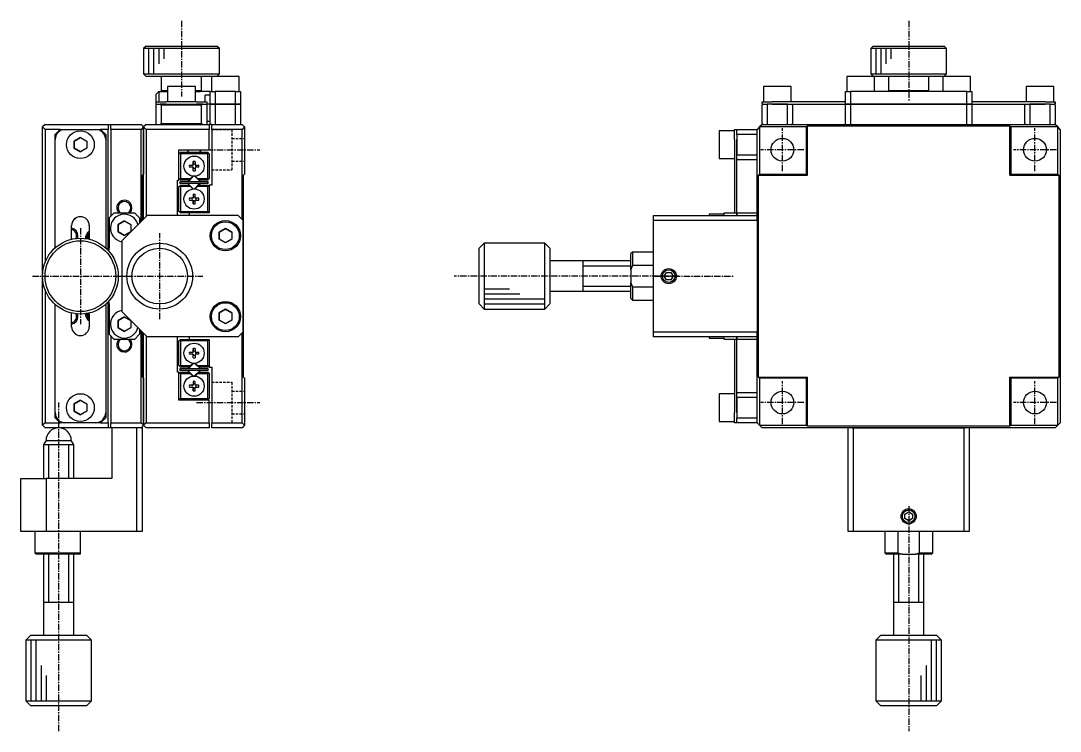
# Model space of a CAD drawing. Extents: x 7 to 431, y 3 to 249.
# Drawn here: x 224.8 to 430.5, y 52.2 to 192.8 of the extents above; entities that cross this region are included whole.
import ezdxf

# ---------------------------------------------------------------- set-up
doc = ezdxf.new("R2010")
doc.units = 0
doc.linetypes.add('CENTER', pattern=[2, 1.25, -0.25, 0.25, -0.25])
doc.linetypes.add('DASHED', pattern=[0.75, 0.5, -0.25])
doc.layers.get('0').update_dxf_attribs({"linetype": 'CONTINUOUS'})
doc.layers.add('CENTER', color=1, linetype='CENTER')

msp = doc.modelspace()

# ---------------------------------------------------------------- linework, layer by layer
at = {"color": 7, "linetype": 'CONTINUOUS'}
for p, q in [((249.6, 187.75), (249.1, 187.25)), ((264.1, 187.25), (249.1, 187.25)), ((249.1, 187.25), (249.1, 182.25)), ((249.6, 187.75), (263.6, 187.75)), ((264.1, 187.25), (263.6, 187.75)), ((264.1, 182.25), (264.1, 187.25)), ((393.55, 187.75), (393.05, 187.25)), ((400.55, 187.25), (393.05, 187.25)), ((393.05, 187.25), (393.05, 182.25)), ((393.55, 187.75), (400.55, 187.75)), ((393.55, 187.75), (407.55, 187.75)), ((400.55, 187.75), (407.55, 187.75)), ((408.05, 187.25), (400.55, 187.25)), ((408.05, 187.25), (407.55, 187.75)), ((408.05, 182.25), (408.05, 187.25)), ((249.1, 182.25), (264.1, 182.25)), ((249.1, 182.25), (249.6, 181.75)), ((262.55, 181.75), (249.6, 181.75)), ((252.6, 181.75), (252.6, 178.95)), ((260.6, 178.95), (260.6, 181.75)), ((268.05, 181.75), (262.55, 181.75)), ((262.55, 181.75), (262.55, 178.75)), ((263.6, 181.75), (264.1, 182.25)), ((268.05, 178.75), (268.05, 181.75)), ((391.05, 181.75), (388.3, 181.75)), ((388.3, 181.75), (388.3, 178.75)), ((393.8, 181.75), (391.05, 181.75)), ((393.05, 182.25), (408.05, 182.25)), ((393.05, 182.25), (393.55, 181.75)), ((407.3, 181.75), (393.8, 181.75)), ((393.8, 178.75), (393.8, 181.75)), ((396.55, 181.75), (396.55, 178.95)), ((404.55, 178.95), (404.55, 181.75)), ((410.05, 181.75), (407.3, 181.75)), ((407.3, 181.75), (407.3, 178.75)), ((407.55, 181.75), (408.05, 182.25)), ((412.8, 181.75), (410.05, 181.75)), ((412.8, 178.75), (412.8, 181.75)), ((259.35, 179.75), (253.85, 179.75)), ((253.85, 179.75), (253.85, 176.75)), ((259.35, 176.75), (259.35, 179.75)), ((374.55, 179.75), (371.8, 179.75)), ((371.8, 179.75), (371.8, 176.75)), ((377.3, 179.75), (374.55, 179.75)), ((377.3, 176.75), (377.3, 179.75)), ((426.55, 179.75), (423.8, 179.75)), ((423.8, 179.75), (423.8, 176.75)), ((429.3, 179.75), (426.55, 179.75)), ((429.3, 176.75), (429.3, 179.75)), ((252.1, 178.75), (251.6, 178.25)), ((251.6, 176.75), (251.6, 178.25)), ((252.1, 178.75), (252.1, 176.75)), ((252.1, 178.75), (253.85, 178.75)), ((252.6, 178.95), (253.85, 178.95)), ((252.6, 178.95), (252.8, 178.75)), ((259.35, 178.95), (260.6, 178.95)), ((259.35, 178.75), (260.3, 178.75)), ((262.3, 178.75), (260.3, 178.75)), ((260.4, 178.75), (260.6, 178.95)), ((261.3, 176.75), (261.3, 178.05)), ((262.3, 178.05), (261.3, 178.05)), ((262.3, 176.25), (262.3, 178.75)), ((262.3, 178.75), (263.3, 178.75)), ((263.3, 178.75), (263.3, 176.25)), ((267.3, 178.75), (263.3, 178.75)), ((267.3, 176.25), (267.3, 178.75)), ((267.3, 178.75), (268.3, 178.75)), ((268.3, 178.75), (268.3, 176.25)), ((388.05, 176.25), (388.05, 178.75)), ((388.05, 178.75), (389.05, 178.75)), ((389.05, 178.75), (389.05, 176.25)), ((399.3, 178.75), (389.05, 178.75)), ((396.55, 178.95), (404.55, 178.95)), ((396.55, 178.95), (396.75, 178.75)), ((401.8, 178.75), (399.3, 178.75)), ((412.05, 178.75), (401.8, 178.75)), ((404.35, 178.75), (404.55, 178.95)), ((412.05, 176.25), (412.05, 178.75)), ((412.05, 178.75), (413.05, 178.75)), ((413.05, 178.75), (413.05, 176.25)), ((251.6, 176.25), (251.6, 176.75)), ((251.6, 176.75), (253.6, 176.75)), ((251.6, 172.25), (251.6, 176.25)), ((251.6, 176.25), (252.4, 176.25)), ((252.6, 176.05), (252.4, 176.25)), ((252.4, 176.25), (252.73, 176.25)), ((252.73, 176.25), (252.4, 176.25)), ((260.6, 176.05), (252.6, 176.05)), ((252.6, 176.05), (252.6, 172.45)), ((253.6, 176.25), (252.73, 176.25)), ((259.6, 176.75), (253.6, 176.75)), ((253.6, 176.25), (259.6, 176.25)), ((259.6, 176.75), (261.6, 176.75)), ((260.47, 176.25), (259.6, 176.25)), ((260.47, 176.25), (260.8, 176.25)), ((260.8, 176.25), (260.47, 176.25)), ((260.8, 176.25), (260.6, 176.05)), ((260.6, 172.45), (260.6, 176.05)), ((260.8, 176.25), (261.6, 176.25)), ((261.6, 176.75), (261.6, 176.25)), ((261.6, 176.25), (261.6, 172.25)), ((262.3, 176.25), (261.6, 176.25)), ((263.3, 176.25), (262.3, 176.25)), ((262.3, 172.25), (262.3, 176.25)), ((262.3, 176.25), (263.3, 176.25)), ((263.3, 176.25), (267.3, 176.25)), ((263.3, 176.25), (263.3, 172.25)), ((267.3, 176.25), (263.3, 176.25)), ((268.3, 176.25), (267.3, 176.25)), ((267.3, 172.25), (267.3, 176.25)), ((267.3, 176.25), (268.3, 176.25)), ((268.3, 176.25), (268.3, 172.25)), ((371.55, 176.25), (371.55, 176.75)), ((371.55, 176.75), (373.55, 176.75)), ((371.75, 176.25), (371.55, 176.05)), ((371.75, 176.25), (371.55, 176.25)), ((371.55, 172.45), (371.55, 176.05)), ((371.75, 176.25), (372.55, 176.25)), ((372.55, 176.25), (372.55, 172.25)), ((373.55, 176.25), (372.55, 176.25)), ((373.55, 176.25), (372.55, 176.25)), ((388.05, 176.75), (373.55, 176.75)), ((376.55, 176.25), (373.55, 176.25)), ((373.55, 176.25), (376.55, 176.25)), ((376.55, 172.25), (376.55, 176.25)), ((376.55, 176.25), (388.05, 176.25)), ((377.55, 176.05), (377.35, 176.25)), ((377.55, 176.05), (377.55, 172.45)), ((389.05, 176.25), (388.05, 176.25)), ((388.05, 172.25), (388.05, 176.25)), ((388.05, 176.25), (389.05, 176.25)), ((389.05, 176.25), (412.05, 176.25)), ((389.05, 176.25), (389.05, 172.25)), ((412.05, 176.25), (389.05, 176.25)), ((413.05, 176.25), (412.05, 176.25)), ((412.05, 172.25), (412.05, 176.25)), ((412.05, 176.25), (413.05, 176.25)), ((427.55, 176.75), (413.05, 176.75)), ((413.05, 176.25), (424.55, 176.25)), ((413.05, 176.25), (413.05, 172.25)), ((423.75, 176.25), (423.55, 176.05)), ((423.55, 172.45), (423.55, 176.05)), ((427.55, 176.25), (424.55, 176.25)), ((424.55, 176.25), (424.55, 172.25)), ((424.55, 176.25), (427.55, 176.25)), ((427.55, 176.75), (429.55, 176.75)), ((428.55, 176.25), (427.55, 176.25)), ((428.55, 176.25), (427.55, 176.25)), ((428.55, 172.25), (428.55, 176.25)), ((428.55, 176.25), (429.35, 176.25)), ((429.55, 176.05), (429.35, 176.25)), ((429.55, 176.25), (429.35, 176.25)), ((429.55, 176.75), (429.55, 176.25)), ((429.55, 176.05), (429.55, 172.45)), ((262.3, 172.85), (261.6, 172.85)), ((229.6, 172.25), (229.1, 171.75)), ((229.1, 171.75), (229.6, 171.25)), ((229.1, 142.25), (229.1, 171.75)), ((229.6, 172.25), (242.1, 172.25)), ((229.6, 171.25), (229.6, 144.94)), ((232.6, 171.25), (229.6, 171.25)), ((232.4, 171.05), (231.6, 170.25)), ((232.4, 171.05), (232.6, 171.25)), ((232.73, 171.05), (232.4, 171.05)), ((232.6, 171.25), (233.6, 171.25)), ((233.6, 171.25), (239.6, 171.25)), ((239.6, 171.25), (240.6, 171.25)), ((240.8, 171.05), (240.47, 171.05)), ((240.6, 171.25), (240.8, 171.05)), ((242.1, 171.25), (240.6, 171.25)), ((241.6, 170.25), (240.8, 171.05)), ((242.1, 172.25), (242.6, 172.25)), ((242.1, 172.25), (242.1, 171.25)), ((242.1, 147.35), (242.1, 171.25)), ((242.6, 172.25), (248.6, 172.25)), ((242.6, 171.25), (242.6, 172.25)), ((248.6, 171.25), (242.6, 171.25)), ((242.6, 171.25), (242.6, 154.05)), ((248.6, 172.25), (249.1, 171.75)), ((249.1, 171.75), (248.6, 171.25)), ((248.6, 153.05), (248.6, 171.25)), ((249.6, 172.25), (249.1, 171.75)), ((249.1, 171.75), (249.6, 171.25)), ((249.1, 153.55), (249.1, 171.75)), ((249.1, 171.75), (249.1, 162.45)), ((249.6, 172.25), (262.1, 172.25)), ((249.6, 171.25), (249.6, 154.05)), ((262.1, 171.25), (249.6, 171.25)), ((252.4, 172.25), (252.6, 172.45)), ((252.6, 172.45), (260.6, 172.45)), ((260.6, 172.45), (260.8, 172.25)), ((262.1, 172.25), (262.1, 171.25)), ((262.1, 167.25), (262.1, 171.25)), ((262.6, 172.25), (262.3, 172.25)), ((262.6, 172.25), (268.6, 172.25)), ((262.6, 171.25), (262.6, 172.25)), ((262.6, 171.25), (262.6, 160.25)), ((268.6, 171.25), (262.6, 171.25)), ((268.6, 172.25), (269.1, 171.75)), ((269.1, 171.75), (268.6, 171.25)), ((268.6, 153.45), (268.6, 171.25)), ((269.1, 171.75), (269.1, 162.45)), ((363.05, 171), (363.05, 168.25)), ((366.05, 171), (363.05, 171)), ((366.05, 171.25), (366.55, 171.25)), ((366.05, 169.25), (366.05, 171.25)), ((366.75, 171.25), (366.55, 171.05)), ((366.55, 171.25), (366.55, 171.05)), ((366.55, 170.25), (366.55, 171.05)), ((366.75, 171.25), (370.35, 171.25)), ((370.55, 171.05), (370.35, 171.25)), ((371.05, 171.75), (370.55, 171.25)), ((370.55, 153.45), (370.55, 171.25)), ((371.55, 172.25), (371.05, 171.75)), ((371.05, 171.75), (371.05, 162.45)), ((380.35, 171.75), (371.05, 171.75)), ((371.55, 172.45), (371.75, 172.25)), ((371.55, 172.25), (429.55, 172.25)), ((377.35, 172.25), (377.55, 172.45)), ((380.35, 171.75), (380.55, 171.95)), ((380.35, 162.45), (380.35, 171.75)), ((380.55, 162.25), (380.55, 171.95)), ((380.55, 171.95), (420.55, 171.95)), ((420.55, 162.25), (420.55, 171.95)), ((420.55, 171.95), (420.75, 171.75)), ((420.75, 171.75), (420.75, 162.45)), ((430.05, 171.75), (420.75, 171.75)), ((423.55, 172.45), (423.75, 172.25)), ((429.35, 172.25), (429.55, 172.45)), ((430.05, 171.75), (429.55, 172.25)), ((430.05, 162.45), (430.05, 171.75)), ((430.55, 171.25), (430.05, 171.75)), ((430.55, 171.25), (430.55, 113.25)), ((231.6, 169.25), (231.6, 170.25)), ((231.6, 147.84), (231.6, 169.25)), ((235.35, 168.97), (236.6, 169.69)), ((236.6, 169.69), (235.35, 168.97)), ((235.35, 167.53), (235.35, 168.97)), ((235.35, 168.97), (235.35, 167.53)), ((236.6, 169.69), (237.85, 168.97)), ((237.85, 168.97), (237.85, 167.53)), ((241.6, 170.25), (241.6, 169.25)), ((241.6, 169.25), (241.6, 147.84)), ((366.05, 169.25), (366.05, 154.75)), ((370.55, 170.25), (366.55, 170.25)), ((366.55, 170.25), (366.55, 169.25)), ((366.55, 170.25), (366.55, 169.25)), ((366.55, 169.25), (366.55, 166.25)), ((366.55, 166.25), (366.55, 169.25)), ((236.6, 166.81), (235.35, 167.53)), ((235.35, 167.53), (236.6, 166.81)), ((237.85, 167.53), (236.6, 166.81)), ((256.1, 167.25), (262.1, 167.25)), ((256.1, 161.25), (256.1, 167.25)), ((256.4, 166.75), (256.25, 166.6)), ((256.4, 166.75), (261.8, 166.75)), ((257.6, 167.25), (257.85, 167)), ((257.85, 167), (258.1, 166.75)), ((260.1, 166.75), (260.35, 167)), ((260.35, 167), (260.6, 167.25)), ((261.95, 166.6), (261.8, 166.75)), ((363.05, 168.25), (363.05, 165.5)), ((256.1, 166.45), (256.25, 166.6)), ((256.25, 166.6), (256.4, 166.45)), ((256.4, 166.45), (256.4, 161.55)), ((261.8, 166.45), (256.4, 166.45)), ((258.9, 164.2), (258.9, 164.93)), ((258.9, 164.93), (258.9, 164.39)), ((259.3, 164.93), (259.3, 164.2)), ((261.8, 166.45), (261.95, 166.6)), ((261.8, 161.55), (261.8, 166.45)), ((261.95, 166.6), (262.1, 166.45)), ((262.1, 166.45), (262.1, 161.55)), ((363.05, 165.5), (366.05, 165.5)), ((366.55, 166.25), (370.55, 166.25)), ((366.55, 154.75), (366.55, 166.25)), ((366.55, 165.45), (366.75, 165.25)), ((370.35, 165.25), (366.75, 165.25)), ((370.35, 165.25), (370.55, 165.45)), ((258.17, 164.2), (258.9, 164.2)), ((258.9, 163.8), (258.17, 163.8)), ((258.9, 164.39), (258.9, 164.2)), ((258.9, 163.07), (258.9, 163.8)), ((258.9, 163.8), (258.9, 163.61)), ((258.9, 163.07), (258.9, 163.61)), ((259.3, 164.2), (260.03, 164.2)), ((260.03, 163.8), (259.3, 163.8)), ((259.3, 163.8), (259.3, 163.07)), ((248.9, 162.25), (249.1, 162.45)), ((248.9, 153.35), (248.9, 162.25)), ((255.8, 161.25), (256.1, 161.25)), ((255.8, 154.25), (255.8, 161.25)), ((256.25, 161.4), (256.1, 161.55)), ((256.4, 161.55), (256.25, 161.4)), ((256.25, 161.4), (256.4, 161.25)), ((261.9, 160.9), (256.3, 160.9)), ((256.3, 160.9), (256.3, 160.6)), ((261.9, 160.6), (256.3, 160.6)), ((256.4, 161.55), (258.4, 161.55)), ((258.1, 161.25), (256.4, 161.25)), ((258.92, 161.99), (257.86, 160.93)), ((257.86, 160.57), (258.92, 159.51)), ((257.9, 160.9), (258.99, 161.99)), ((258.1, 161.25), (258.4, 161.55)), ((258.4, 161.55), (258.86, 162.01)), ((260.34, 160.93), (259.27, 161.99)), ((259.27, 159.51), (260.34, 160.57)), ((259.34, 162.01), (259.8, 161.55)), ((260.29, 160.6), (259.77, 160.08)), ((259.8, 161.55), (261.8, 161.55)), ((259.8, 161.55), (260.1, 161.25)), ((261.8, 161.25), (260.1, 161.25)), ((261.95, 161.4), (261.8, 161.55)), ((261.8, 161.25), (261.95, 161.4)), ((261.9, 160.6), (261.9, 160.9)), ((262.1, 161.55), (261.95, 161.4)), ((268.9, 162.25), (269.1, 162.45)), ((268.9, 122.25), (268.9, 162.25)), ((370.85, 162.25), (371.05, 162.45)), ((370.85, 162.25), (371.05, 162.45)), ((370.85, 122.25), (370.85, 162.25)), ((370.85, 162.25), (380.55, 162.25)), ((371.05, 162.45), (380.35, 162.45)), ((380.55, 162.25), (380.35, 162.45)), ((380.55, 162.25), (380.35, 162.45)), ((420.55, 162.25), (430.25, 162.25)), ((420.75, 162.45), (430.05, 162.45)), ((430.05, 162.45), (430.25, 162.25)), ((430.25, 162.25), (430.25, 122.25)), ((256.1, 159.95), (256.25, 160.1)), ((256.1, 155.05), (256.1, 159.95)), ((256.4, 160.25), (256.25, 160.1)), ((256.25, 160.1), (256.4, 159.95)), ((256.4, 160.25), (258.1, 160.25)), ((256.4, 159.95), (256.4, 155.05)), ((258.4, 159.95), (256.4, 159.95)), ((258.4, 159.95), (258.1, 160.25)), ((258.86, 159.49), (258.4, 159.95)), ((258.9, 158.43), (258.9, 157.7)), ((258.9, 158.43), (258.9, 157.89)), ((259.77, 160.08), (259.2, 159.51)), ((259.3, 157.7), (259.3, 158.43)), ((259.8, 159.95), (259.34, 159.49)), ((260.1, 160.25), (259.8, 159.95)), ((261.8, 159.95), (259.8, 159.95)), ((260.1, 160.25), (261.8, 160.25)), ((261.95, 160.1), (261.8, 160.25)), ((261.8, 159.95), (261.95, 160.1)), ((261.8, 155.05), (261.8, 159.95)), ((261.95, 160.1), (262.1, 159.95)), ((262.1, 160.25), (262.1, 154.75)), ((262.6, 160.25), (262.1, 160.25)), ((258.9, 157.7), (258.17, 157.7)), ((258.17, 157.3), (258.9, 157.3)), ((258.9, 157.7), (258.9, 157.89)), ((258.9, 157.3), (258.9, 156.57)), ((258.9, 157.11), (258.9, 157.3)), ((258.9, 156.57), (258.9, 157.11)), ((260.03, 157.7), (259.3, 157.7)), ((259.3, 156.57), (259.3, 157.3)), ((259.3, 157.3), (260.03, 157.3)), ((243.3, 154.75), (242.3, 153.75)), ((243.3, 154.75), (247.3, 154.75)), ((248.3, 153.75), (247.3, 154.75)), ((256.25, 154.9), (256.1, 155.05)), ((256.4, 155.05), (256.25, 154.9)), ((256.25, 154.9), (256.4, 154.75)), ((256.4, 155.05), (261.8, 155.05)), ((258.1, 154.75), (256.4, 154.75)), ((258.1, 154.75), (258.1, 154.25)), ((262.1, 154.75), (258.1, 154.75)), ((261.95, 154.9), (261.8, 155.05)), ((261.8, 154.75), (261.95, 154.9)), ((262.1, 155.05), (261.95, 154.9)), ((361.05, 154.5), (361.05, 154.25)), ((364.05, 154.5), (361.05, 154.5)), ((364.05, 154.75), (366.55, 154.75)), ((364.05, 154.25), (364.05, 154.75)), ((366.55, 154.75), (366.55, 154.25)), ((366.55, 154.75), (370.55, 154.75)), ((366.55, 154.25), (366.55, 154.75)), ((242.3, 153.75), (242.3, 147.75)), ((244.05, 152.47), (245.3, 153.19)), ((245.3, 153.19), (244.05, 152.47)), ((244.05, 151.03), (244.05, 152.47)), ((244.05, 152.47), (244.05, 151.03)), ((249.8, 154.25), (244.8, 149.25)), ((245.3, 153.19), (246.55, 152.47)), ((246.55, 152.47), (246.55, 151.03)), ((248.3, 153.75), (248.3, 152.75)), ((267.8, 154.25), (249.8, 154.25)), ((268.8, 153.25), (267.8, 154.25)), ((268.8, 131.25), (268.8, 153.25)), ((350.05, 154.25), (370.55, 154.25)), ((350.05, 153.25), (350.05, 154.25)), ((370.55, 153.25), (350.05, 153.25)), ((350.05, 131.25), (350.05, 153.25)), ((370.55, 153.45), (370.55, 153.25)), ((370.55, 153.25), (370.55, 131.25)), ((234.85, 149.54), (234.85, 152.25)), ((238.35, 152.25), (238.35, 149.54)), ((245.3, 150.31), (244.05, 151.03)), ((244.05, 151.03), (245.3, 150.31)), ((246.55, 151.03), (245.3, 150.31)), ((264.05, 150.97), (265.3, 151.69)), ((265.3, 151.69), (264.05, 150.97)), ((264.05, 149.53), (264.05, 150.97)), ((264.05, 150.97), (264.05, 149.53)), ((265.3, 151.69), (266.55, 150.97)), ((266.55, 150.97), (265.3, 151.69)), ((266.55, 150.97), (266.55, 149.53)), ((244.8, 149.25), (244.8, 135.25)), ((265.3, 148.81), (264.05, 149.53)), ((266.55, 149.53), (265.3, 148.81)), ((316.55, 148.75), (315.55, 147.75)), ((316.55, 148.75), (316.55, 135.75)), ((328.55, 148.75), (316.55, 148.75)), ((328.55, 135.75), (328.55, 148.75)), ((329.55, 147.75), (328.55, 148.75)), ((315.55, 136.75), (315.55, 147.75)), ((329.55, 147.75), (329.55, 136.75)), ((345.85, 147), (345.55, 146.7)), ((345.55, 143.57), (345.55, 146.7)), ((345.85, 147), (345.85, 144.37)), ((350.05, 147), (345.85, 147)), ((336.05, 145.25), (329.55, 145.25)), ((336.05, 145.25), (336.04, 145.25)), ((336.05, 145.25), (336.05, 139.25)), ((336.05, 145.25), (336.05, 145.25)), ((345.55, 145.25), (336.05, 145.25)), ((345.85, 144.37), (345.55, 143.57)), ((350.05, 144.37), (345.85, 144.37)), ((229.1, 112.75), (229.1, 142.25)), ((345.55, 143.57), (345.55, 140.93)), ((352.18, 142.25), (352.61, 143)), ((352.61, 141.5), (352.18, 142.25)), ((352.61, 143), (353.48, 143)), ((353.48, 143), (353.91, 142.25)), ((353.91, 142.25), (353.48, 141.5)), ((345.55, 140.93), (345.85, 140.13)), ((345.55, 137.8), (345.55, 140.93)), ((345.85, 140.13), (345.85, 137.5)), ((345.85, 140.13), (350.05, 140.13)), ((353.48, 141.5), (352.61, 141.5)), ((229.6, 139.56), (229.6, 113.25)), ((329.55, 139.25), (336.05, 139.25)), ((336.04, 139.25), (336.05, 139.25)), ((336.05, 139.25), (336.05, 139.25)), ((336.05, 139.25), (345.55, 139.25)), ((231.6, 115.25), (231.6, 136.66)), ((241.6, 136.66), (241.6, 115.25)), ((242.1, 113.25), (242.1, 137.15)), ((242.3, 136.75), (242.3, 130.75)), ((315.55, 136.75), (316.55, 135.75)), ((328.55, 135.75), (329.55, 136.75)), ((345.55, 137.8), (345.85, 137.5)), ((345.85, 137.5), (350.05, 137.5)), ((234.85, 132.25), (234.85, 134.96)), ((238.35, 134.96), (238.35, 132.25)), ((244.05, 133.47), (245.3, 134.19)), ((245.3, 134.19), (244.05, 133.47)), ((244.8, 135.25), (249.8, 130.25)), ((245.3, 134.19), (246.55, 133.47)), ((264.05, 134.97), (265.3, 135.69)), ((265.3, 135.69), (264.05, 134.97)), ((264.05, 133.53), (264.05, 134.97)), ((264.05, 134.97), (264.05, 133.53)), ((265.3, 135.69), (266.55, 134.97)), ((266.55, 134.97), (265.3, 135.69)), ((266.55, 134.97), (266.55, 133.53)), ((316.55, 135.75), (328.55, 135.75)), ((244.05, 132.03), (244.05, 133.47)), ((244.05, 133.47), (244.05, 132.03)), ((245.3, 131.31), (244.05, 132.03)), ((244.05, 132.03), (245.3, 131.31)), ((246.55, 132.03), (245.3, 131.31)), ((246.55, 133.47), (246.55, 132.03)), ((248.3, 131.75), (248.3, 130.75)), ((265.3, 132.81), (264.05, 133.53)), ((266.55, 133.53), (265.3, 132.81)), ((242.3, 130.75), (243.3, 129.75)), ((242.6, 130.45), (242.6, 113.25)), ((247.3, 129.75), (243.3, 129.75)), ((247.3, 129.75), (248.3, 130.75)), ((248.6, 113.25), (248.6, 131.45)), ((248.9, 122.25), (248.9, 131.15)), ((249.1, 112.75), (249.1, 130.95)), ((249.6, 130.45), (249.6, 113.25)), ((267.8, 130.25), (249.8, 130.25)), ((255.8, 123.25), (255.8, 130.25)), ((256.4, 129.75), (256.25, 129.6)), ((256.4, 129.75), (258.1, 129.75)), ((258.1, 130.25), (258.1, 129.75)), ((258.1, 129.75), (262.1, 129.75)), ((261.95, 129.6), (261.8, 129.75)), ((262.1, 129.75), (262.1, 124.25)), ((267.8, 130.25), (268.8, 131.25)), ((268.6, 113.25), (268.6, 131.05)), ((350.05, 131.25), (370.55, 131.25)), ((350.05, 130.25), (350.05, 131.25)), ((370.55, 130.25), (350.05, 130.25)), ((361.05, 130.25), (361.05, 130)), ((361.05, 130), (364.05, 130)), ((364.05, 129.75), (364.05, 130.25)), ((366.55, 129.75), (364.05, 129.75)), ((366.05, 129.75), (366.05, 115.25)), ((366.55, 130.25), (366.55, 129.75)), ((366.55, 129.75), (366.55, 130.25)), ((366.55, 118.25), (366.55, 129.75)), ((370.55, 129.75), (366.55, 129.75)), ((370.55, 131.25), (370.55, 131.05)), ((370.55, 113.25), (370.55, 131.05)), ((256.1, 129.45), (256.25, 129.6)), ((256.1, 124.55), (256.1, 129.45)), ((256.25, 129.6), (256.4, 129.45)), ((256.4, 129.45), (256.4, 124.55)), ((261.8, 129.45), (256.4, 129.45)), ((258.9, 127.2), (258.9, 127.93)), ((258.9, 127.93), (258.9, 127.39)), ((259.3, 127.93), (259.3, 127.2)), ((261.8, 129.45), (261.95, 129.6)), ((261.8, 124.55), (261.8, 129.45)), ((261.95, 129.6), (262.1, 129.45)), ((258.17, 127.2), (258.9, 127.2)), ((258.9, 126.8), (258.17, 126.8)), ((258.9, 127.39), (258.9, 127.2)), ((258.9, 126.07), (258.9, 126.8)), ((258.9, 126.8), (258.9, 126.61)), ((258.9, 126.07), (258.9, 126.61)), ((259.3, 127.2), (260.03, 127.2)), ((260.03, 126.8), (259.3, 126.8)), ((259.3, 126.8), (259.3, 126.07)), ((256.25, 124.4), (256.1, 124.55)), ((256.4, 124.55), (256.25, 124.4)), ((256.25, 124.4), (256.4, 124.25)), ((256.3, 123.9), (256.3, 123.6)), ((261.9, 123.9), (256.3, 123.9)), ((261.9, 123.6), (256.3, 123.6)), ((256.4, 124.55), (258.4, 124.55)), ((258.1, 124.25), (256.4, 124.25)), ((258.92, 124.99), (257.86, 123.93)), ((257.86, 123.57), (258.92, 122.51)), ((257.9, 123.9), (258.43, 124.42)), ((258.1, 124.25), (258.4, 124.55)), ((258.4, 124.55), (258.86, 125.01)), ((258.43, 124.42), (258.99, 124.99)), ((260.29, 123.6), (259.2, 122.51)), ((260.34, 123.93), (259.27, 124.99)), ((259.27, 122.51), (260.34, 123.57)), ((259.34, 125.01), (259.8, 124.55)), ((259.8, 124.55), (261.8, 124.55)), ((259.8, 124.55), (260.1, 124.25)), ((261.8, 124.25), (260.1, 124.25)), ((261.95, 124.4), (261.8, 124.55)), ((261.8, 124.25), (261.95, 124.4)), ((261.9, 123.6), (261.9, 123.9)), ((262.1, 124.55), (261.95, 124.4)), ((262.1, 124.25), (262.6, 124.25)), ((262.6, 124.25), (262.6, 113.25)), ((249.1, 122.05), (248.9, 122.25)), ((249.1, 122.05), (249.1, 112.75)), ((256.1, 123.25), (255.8, 123.25)), ((256.1, 117.75), (256.1, 123.25)), ((256.1, 122.95), (256.25, 123.1)), ((256.4, 123.25), (256.25, 123.1)), ((256.25, 123.1), (256.4, 122.95)), ((256.4, 123.25), (258.1, 123.25)), ((256.4, 122.95), (256.4, 118.05)), ((258.4, 122.95), (256.4, 122.95)), ((258.4, 122.95), (258.1, 123.25)), ((258.86, 122.49), (258.4, 122.95)), ((258.9, 121.43), (258.9, 120.7)), ((258.9, 121.43), (258.9, 120.89)), ((259.3, 120.7), (259.3, 121.43)), ((259.8, 122.95), (259.34, 122.49)), ((260.1, 123.25), (259.8, 122.95)), ((261.8, 122.95), (259.8, 122.95)), ((260.1, 123.25), (261.8, 123.25)), ((261.95, 123.1), (261.8, 123.25)), ((261.8, 122.95), (261.95, 123.1)), ((261.8, 118.05), (261.8, 122.95)), ((261.95, 123.1), (262.1, 122.95)), ((262.1, 122.95), (262.1, 118.05)), ((269.1, 122.05), (268.9, 122.25)), ((269.1, 122.05), (269.1, 112.75)), ((371.05, 122.05), (370.85, 122.25)), ((370.85, 122.25), (380.55, 122.25)), ((371.05, 122.05), (371.05, 112.75)), ((380.35, 122.05), (371.05, 122.05)), ((380.35, 112.75), (380.35, 122.05)), ((380.55, 112.55), (380.55, 122.25)), ((420.55, 112.55), (420.55, 122.25)), ((420.75, 122.05), (420.55, 122.25)), ((420.55, 122.25), (430.25, 122.25)), ((420.75, 122.05), (420.55, 122.25)), ((420.75, 122.05), (420.75, 112.75)), ((430.05, 122.05), (420.75, 122.05)), ((430.25, 122.25), (430.05, 122.05)), ((430.05, 112.75), (430.05, 122.05)), ((258.9, 120.7), (258.17, 120.7)), ((258.17, 120.3), (258.9, 120.3)), ((258.9, 120.7), (258.9, 120.89)), ((258.9, 120.3), (258.9, 119.57)), ((258.9, 120.11), (258.9, 120.3)), ((258.9, 119.57), (258.9, 120.11)), ((260.03, 120.7), (259.3, 120.7)), ((259.3, 120.3), (260.03, 120.3)), ((259.3, 119.57), (259.3, 120.3)), ((235.35, 116.97), (236.6, 117.69)), ((236.6, 117.69), (235.35, 116.97)), ((236.6, 117.69), (237.85, 116.97)), ((256.25, 117.9), (256.1, 118.05)), ((262.1, 117.75), (256.1, 117.75)), ((256.4, 118.05), (256.25, 117.9)), ((256.25, 117.9), (256.4, 117.75)), ((256.4, 118.05), (261.8, 118.05)), ((261.95, 117.9), (261.8, 118.05)), ((261.8, 117.75), (261.95, 117.9)), ((262.1, 118.05), (261.95, 117.9)), ((262.1, 113.25), (262.1, 117.75)), ((363.05, 119), (363.05, 116.25)), ((366.05, 119), (363.05, 119)), ((366.75, 119.25), (366.55, 119.05)), ((370.55, 118.25), (366.55, 118.25)), ((366.55, 118.25), (366.55, 115.25)), ((366.55, 115.25), (366.55, 118.25)), ((366.75, 119.25), (370.35, 119.25)), ((370.55, 119.05), (370.35, 119.25)), ((231.6, 114.25), (231.6, 115.25)), ((235.35, 115.53), (235.35, 116.97)), ((235.35, 116.97), (235.35, 115.53)), ((236.6, 114.81), (235.35, 115.53)), ((235.35, 115.53), (236.6, 114.81)), ((237.85, 115.53), (236.6, 114.81)), ((237.85, 116.97), (237.85, 115.53)), ((241.6, 115.25), (241.6, 114.25)), ((363.05, 116.25), (363.05, 113.5)), ((366.05, 113.25), (366.05, 115.25)), ((366.55, 115.25), (366.55, 114.25)), ((366.55, 115.25), (366.55, 114.25)), ((229.6, 113.25), (229.1, 112.75)), ((229.6, 113.25), (232.6, 113.25)), ((231.6, 114.25), (232.4, 113.45)), ((232.4, 113.45), (232.73, 113.45)), ((232.6, 113.25), (232.4, 113.45)), ((233.6, 113.25), (232.6, 113.25)), ((239.6, 113.25), (233.6, 113.25)), ((240.6, 113.25), (239.6, 113.25)), ((240.47, 113.45), (240.8, 113.45)), ((240.8, 113.45), (240.6, 113.25)), ((240.6, 113.25), (242.1, 113.25)), ((240.8, 113.45), (241.6, 114.25)), ((242.1, 113.25), (242.1, 112.25)), ((242.6, 113.25), (248.6, 113.25)), ((242.6, 112.25), (242.6, 113.25)), ((248.6, 113.25), (249.1, 112.75)), ((249.6, 113.25), (249.1, 112.75)), ((249.6, 113.25), (262.1, 113.25)), ((262.1, 113.25), (262.1, 112.25)), ((262.6, 113.25), (268.6, 113.25)), ((262.6, 112.25), (262.6, 113.25)), ((268.6, 113.25), (269.1, 112.75)), ((363.05, 113.5), (366.05, 113.5)), ((366.55, 113.25), (366.05, 113.25)), ((366.55, 114.25), (370.55, 114.25)), ((366.55, 113.45), (366.55, 114.25)), ((366.55, 113.45), (366.75, 113.25)), ((366.55, 113.45), (366.55, 113.25)), ((370.35, 113.25), (366.75, 113.25)), ((370.35, 113.25), (370.55, 113.45)), ((370.55, 113.25), (371.05, 112.75)), ((430.05, 112.75), (430.55, 113.25)), ((229.1, 112.75), (229.6, 112.25)), ((242.1, 112.25), (229.6, 112.25)), ((242.6, 112.25), (242.1, 112.25)), ((248.6, 112.25), (242.6, 112.25)), ((242.8, 112.25), (242.8, 102.25)), ((247.8, 91.75), (247.8, 112.25)), ((249.1, 112.75), (248.6, 112.25)), ((248.6, 112.25), (248.8, 112.25)), ((248.8, 112.25), (248.8, 91.75)), ((249.1, 112.75), (249.6, 112.25)), ((262.1, 112.25), (249.6, 112.25)), ((268.6, 112.25), (262.6, 112.25)), ((269.1, 112.75), (268.6, 112.25)), ((371.05, 112.75), (380.35, 112.75)), ((371.05, 112.75), (371.55, 112.25)), ((429.55, 112.25), (371.55, 112.25)), ((380.55, 112.55), (380.35, 112.75)), ((380.55, 112.55), (380.35, 112.75)), ((420.55, 112.55), (380.55, 112.55)), ((420.55, 112.55), (380.55, 112.55)), ((388.55, 91.75), (388.55, 112.25)), ((389.35, 112.25), (389.55, 112.25)), ((389.55, 112.25), (389.55, 91.75)), ((389.55, 112.25), (411.55, 112.25)), ((411.55, 91.75), (411.55, 112.25)), ((411.55, 112.25), (411.75, 112.25)), ((412.55, 112.25), (412.55, 91.75)), ((420.75, 112.75), (420.55, 112.55)), ((420.75, 112.75), (420.55, 112.55)), ((420.75, 112.75), (430.05, 112.75)), ((429.55, 112.25), (430.05, 112.75)), ((229.55, 109.32), (229.3, 108.88)), ((229.8, 109.75), (229.55, 109.32)), ((229.8, 109.75), (234.8, 109.75)), ((235.05, 109.32), (234.8, 109.75)), ((235.3, 108.88), (235.05, 109.32)), ((235.3, 108.88), (229.3, 108.88)), ((229.3, 108.88), (229.3, 102.25)), ((235.3, 102.25), (235.3, 108.88)), ((224.8, 91.75), (224.8, 102.25)), ((224.8, 102.25), (229.8, 102.25)), ((229.8, 102.25), (229.8, 91.75)), ((242.8, 102.25), (229.8, 102.25)), ((399.8, 95.18), (400.55, 95.62)), ((399.8, 94.32), (399.8, 95.18)), ((400.55, 95.62), (401.3, 95.18)), ((401.3, 95.18), (401.3, 94.32)), ((400.55, 93.88), (399.8, 94.32)), ((401.3, 94.32), (400.55, 93.88)), ((229.8, 91.75), (224.8, 91.75)), ((227.55, 91.75), (227.55, 87.55)), ((247.8, 91.75), (229.8, 91.75)), ((236.55, 91.75), (236.55, 87.55)), ((248.8, 91.75), (247.8, 91.75)), ((389.55, 91.75), (388.55, 91.75)), ((411.55, 91.75), (389.55, 91.75)), ((395.8, 91.75), (395.8, 87.55)), ((398.42, 91.75), (398.42, 87.55)), ((402.67, 87.55), (402.67, 91.75)), ((405.3, 87.55), (405.3, 91.75)), ((412.55, 91.75), (411.55, 91.75)), ((227.55, 87.55), (236.55, 87.55)), ((227.55, 87.55), (227.85, 87.25)), ((236.55, 87.25), (227.85, 87.25)), ((229.3, 87.25), (229.3, 77.75)), ((235.3, 77.75), (235.3, 87.25)), ((236.55, 87.55), (236.55, 87.25)), ((395.8, 87.55), (398.42, 87.55)), ((395.8, 87.55), (396.1, 87.25)), ((399.23, 87.25), (396.1, 87.25)), ((397.55, 87.25), (397.55, 77.75)), ((398.42, 87.55), (399.23, 87.25)), ((399.23, 87.25), (401.87, 87.25)), ((401.87, 87.25), (402.67, 87.55)), ((405, 87.25), (401.87, 87.25)), ((402.67, 87.55), (405.3, 87.55)), ((403.55, 77.75), (403.55, 87.25)), ((405, 87.25), (405.3, 87.55)), ((229.3, 77.75), (232.3, 77.75)), ((229.3, 77.75), (229.3, 77.74)), ((229.3, 77.75), (229.3, 77.75)), ((229.3, 77.75), (229.3, 71.25)), ((232.3, 77.75), (235.3, 77.75)), ((235.3, 77.74), (235.3, 77.75)), ((235.3, 71.25), (235.3, 77.75)), ((235.3, 77.75), (235.3, 77.75)), ((397.55, 77.75), (403.55, 77.75)), ((397.55, 77.75), (397.55, 77.75)), ((397.55, 77.75), (397.55, 71.25)), ((397.55, 77.75), (397.55, 77.74)), ((403.55, 71.25), (403.55, 77.75)), ((403.55, 77.75), (403.55, 77.75)), ((403.55, 77.74), (403.55, 77.75)), ((226.8, 71.25), (225.8, 70.25)), ((238.8, 70.25), (225.8, 70.25)), ((225.8, 70.25), (225.8, 58.25)), ((226.8, 71.25), (237.8, 71.25)), ((238.8, 70.25), (237.8, 71.25)), ((238.8, 58.25), (238.8, 70.25)), ((395.05, 71.25), (394.05, 70.25)), ((407.05, 70.25), (394.05, 70.25)), ((394.05, 70.25), (394.05, 58.25)), ((395.05, 71.25), (406.05, 71.25)), ((407.05, 70.25), (406.05, 71.25)), ((407.05, 58.25), (407.05, 70.25)), ((225.8, 58.25), (232.3, 58.25)), ((225.8, 58.25), (226.8, 57.25)), ((232.3, 58.25), (238.8, 58.25)), ((237.8, 57.25), (238.8, 58.25)), ((394.05, 58.25), (407.05, 58.25)), ((394.05, 58.25), (395.05, 57.25)), ((406.05, 57.25), (407.05, 58.25)), ((232.3, 57.25), (226.8, 57.25)), ((237.8, 57.25), (232.3, 57.25)), ((406.05, 57.25), (395.05, 57.25))]:
    msp.add_line(p, q, dxfattribs=at)
at = {"color": 3, "linetype": 'CONTINUOUS'}
for p, q in [((250.1, 187.25), (250.1, 182.25)), ((251.1, 187.25), (251.1, 182.25)), ((252.1, 187.25), (252.1, 184.25)), ((253.1, 187.25), (253.1, 185.25)), ((394.05, 187.25), (394.05, 182.25)), ((395.05, 187.25), (395.05, 182.25)), ((396.05, 187.25), (396.05, 184.25)), ((397.05, 187.25), (397.05, 185.25)), ((345.55, 144.25), (336.05, 144.25)), ((336.05, 140.25), (345.55, 140.25)), ((316.55, 139.75), (321.55, 139.75)), ((316.55, 138.75), (323.55, 138.75)), ((316.55, 137.75), (328.55, 137.75)), ((316.55, 136.75), (328.55, 136.75)), ((230.3, 108.88), (230.3, 102.25)), ((234.3, 102.25), (234.3, 108.88)), ((230.3, 87.25), (230.3, 77.75)), ((234.3, 77.75), (234.3, 87.25)), ((398.55, 87.25), (398.55, 77.75)), ((402.55, 77.75), (402.55, 87.25)), ((226.8, 70.25), (226.8, 58.25)), ((227.8, 70.25), (227.8, 58.25)), ((405.05, 58.25), (405.05, 70.25)), ((406.05, 58.25), (406.05, 70.25)), ((228.8, 65.25), (228.8, 58.25)), ((404.05, 58.25), (404.05, 65.25)), ((229.8, 63.25), (229.8, 58.25)), ((403.05, 58.25), (403.05, 63.25))]:
    msp.add_line(p, q, dxfattribs=at)
at = {"color": 3, "linetype": 'DASHED'}
for p, q in [((262.6, 171.25), (266.6, 171.25)), ((266.6, 171.25), (266.6, 163.25)), ((266.6, 169.5), (269.1, 169.5)), ((266.6, 165), (269.1, 165)), ((262.6, 163.25), (266.6, 163.25)), ((262.6, 121.25), (266.6, 121.25)), ((266.6, 121.25), (266.6, 113.25)), ((266.6, 119.5), (269.1, 119.5)), ((262.6, 113.25), (266.6, 113.25)), ((266.6, 115), (269.1, 115))]:
    msp.add_line(p, q, dxfattribs=at)
at = {"color": 7, "linetype": 'CONTINUOUS'}
for centre, radius in [((236.6, 168.25), 2.75), ((375.55, 167.25), 2.25), ((425.55, 167.25), 2.25), ((259.1, 164), 2), ((259.1, 157.5), 2), ((265.3, 150.25), 3), ((265.3, 150.25), 2.75), ((236.6, 142.25), 7.5), ((236.6, 142.25), 7), ((252.3, 142.25), 6.5), ((252.3, 142.25), 5.5), ((353.05, 142.25), 1.25), ((265.3, 134.25), 3), ((265.3, 134.25), 2.75), ((259.1, 127), 2), ((259.1, 120.5), 2), ((375.55, 117.25), 2.25), ((425.55, 117.25), 2.25), ((236.6, 116.25), 2.75), ((400.55, 94.75), 1.25)]:
    msp.add_circle(centre, radius, dxfattribs=at)
at = {"color": 3, "linetype": 'CONTINUOUS'}
for centre in [(353.05, 142.25), (400.55, 94.75)]:
    msp.add_circle(centre, 1.5, dxfattribs=at)
at = {"color": 7, "linetype": 'CONTINUOUS'}
for centre, radius, start, end in [((233.6, 169.25), 2, 90, 180), ((239.6, 169.25), 2, 0, 90), ((259.1, 164), 0.95, 77.8468, 102.1532), ((259.1, 164), 0.95, 167.8468, 192.1532), ((259.1, 164), 0.435, 152.6335, 207.3665), ((259.1, 164), 0.435, 62.6335, 117.3665), ((259.1, 164), 0.435, 242.6335, 297.3665), ((259.1, 164), 0.95, 257.8468, 282.1532), ((259.1, 164), 0.435, 332.6335, 27.3665), ((259.1, 164), 0.95, 347.8468, 12.1532), ((258, 160.79), 0.2, 135, 145.0247), ((258, 160.71), 0.2, 214.9753, 225), ((259.06, 161.85), 0.2, 126.858, 135), ((259.13, 161.85), 0.2, 128.7388, 135), ((259.13, 161.85), 0.2, 45, 53.142), ((260.19, 160.79), 0.2, 34.9753, 45), ((260.19, 160.71), 0.2, 315, 325.0247), ((259.1, 157.5), 0.95, 77.8468, 102.1532), ((259.06, 159.65), 0.2, 225, 233.142), ((259.06, 159.65), 0.2, 308.7388, 315), ((259.13, 159.65), 0.2, 306.858, 315), ((245.3, 155.75), 1.25, 306.8699, 233.1301), ((259.1, 157.5), 0.95, 167.8468, 192.1532), ((259.1, 157.5), 0.435, 152.6335, 207.3665), ((259.1, 157.5), 0.435, 62.6335, 117.3665), ((259.1, 157.5), 0.435, 242.6335, 297.3665), ((259.1, 157.5), 0.95, 257.8468, 282.1532), ((259.1, 157.5), 0.435, 332.6335, 27.3665), ((259.1, 157.5), 0.95, 347.8468, 12.1532), ((245.3, 151.75), 2.75, 14.052, 259.5243), ((236.6, 152.25), 1.75, 0, 180), ((234.6, 150.25), 1.25, 333.8142, 78.463), ((239.1, 149.75), 1.25, 126.8699, 184.8488), ((239.1, 149.75), 1, 138.5904, 180), ((239.1, 149.75), 1, 180, 188.8574), ((240.3, 147.75), 2, 344.335, 0), ((240.3, 136.75), 2, 0, 15.665), ((234.6, 134.25), 1.25, 281.537, 26.1858), ((239.1, 134.75), 1.25, 175.1512, 233.1301), ((239.1, 134.75), 1, 171.1426, 180), ((239.1, 134.75), 1, 180, 221.4096), ((245.3, 132.75), 2.75, 100.4757, 345.948), ((236.6, 132.25), 1.75, 180, 0), ((245.3, 128.75), 1.25, 126.8699, 270), ((245.3, 128.75), 1.25, 270, 53.1301), ((259.1, 127), 0.95, 77.8468, 102.1532), ((259.1, 127), 0.95, 167.8468, 192.1532), ((259.1, 127), 0.435, 152.6335, 207.3665), ((259.1, 127), 0.435, 62.6335, 117.3665), ((259.1, 127), 0.435, 242.6335, 297.3665), ((259.1, 127), 0.95, 257.8468, 282.1532), ((259.1, 127), 0.435, 332.6335, 27.3665), ((259.1, 127), 0.95, 347.8468, 12.1532), ((258, 123.79), 0.2, 135, 145.0247), ((258, 123.71), 0.2, 214.9753, 225), ((259.06, 124.85), 0.2, 126.858, 135), ((259.13, 124.85), 0.2, 128.7388, 135), ((259.13, 124.85), 0.2, 45, 53.142), ((260.19, 123.79), 0.2, 34.9753, 45), ((260.19, 123.71), 0.2, 315, 325.0247), ((259.1, 120.5), 0.95, 77.8468, 102.1532), ((259.06, 122.65), 0.2, 225, 233.142), ((259.06, 122.65), 0.2, 308.7388, 315), ((259.13, 122.65), 0.2, 306.858, 315), ((259.1, 120.5), 0.95, 167.8468, 192.1532), ((259.1, 120.5), 0.435, 152.6335, 207.3665), ((259.1, 120.5), 0.435, 62.6335, 117.3665), ((259.1, 120.5), 0.435, 242.6335, 297.3665), ((259.1, 120.5), 0.95, 257.8468, 282.1532), ((259.1, 120.5), 0.435, 332.6335, 27.3665), ((259.1, 120.5), 0.95, 347.8468, 12.1532), ((233.6, 115.25), 2, 180, 270), ((239.6, 115.25), 2, 270, 0), ((232.3, 109.75), 2.5, 90, 180), ((232.3, 109.75), 2.5, 0, 90)]:
    msp.add_arc(centre, radius, start, end, dxfattribs=at)
at = {"color": 3, "linetype": 'CONTINUOUS'}
for centre, start, end in [((245.3, 155.75), 0, 221.8103), ((245.3, 155.75), 318.1897, 0), ((234.6, 154.75), 297.9538, 319.3658), ((234.6, 150.25), 0, 80.4059), ((234.6, 150.25), 339.5703, 0), ((239.1, 149.75), 120, 182.5665), ((234.6, 134.25), 279.5941, 0), ((234.6, 134.25), 0, 20.4297), ((239.1, 134.75), 177.4335, 240), ((234.6, 129.75), 40.6342, 62.0462), ((245.3, 128.75), 138.1897, 0), ((245.3, 128.75), 0, 41.8103)]:
    msp.add_arc(centre, 1.5, start, end, dxfattribs=at)
at = {"layer": 'CENTER', "color": 1, "linetype": 'CENTER'}
for p, q in [((256.6, 192.75), (256.6, 177.75)), ((400.55, 192.75), (400.55, 176.75)), ((375.55, 163), (375.55, 171.5)), ((425.55, 163), (425.55, 171.5)), ((259.6, 167.25), (272.1, 167.25)), ((379.8, 167.25), (371.3, 167.25)), ((429.8, 167.25), (421.3, 167.25)), ((236.6, 151.75), (236.6, 132.75)), ((252.3, 133.75), (252.3, 150.75)), ((227.1, 142.25), (246.1, 142.25)), ((243.8, 142.25), (260.8, 142.25)), ((355.05, 142.25), (310.55, 142.25)), ((350.05, 142.25), (366.05, 142.25)), ((375.55, 113), (375.55, 121.5)), ((425.55, 113), (425.55, 121.5)), ((232.3, 52.25), (232.3, 117.25)), ((259.6, 117.25), (272.1, 117.25)), ((379.8, 117.25), (371.3, 117.25)), ((429.8, 117.25), (421.3, 117.25)), ((400.55, 96.75), (400.55, 52.25))]:
    msp.add_line(p, q, dxfattribs=at)

doc.saveas('drawing.dxf')
